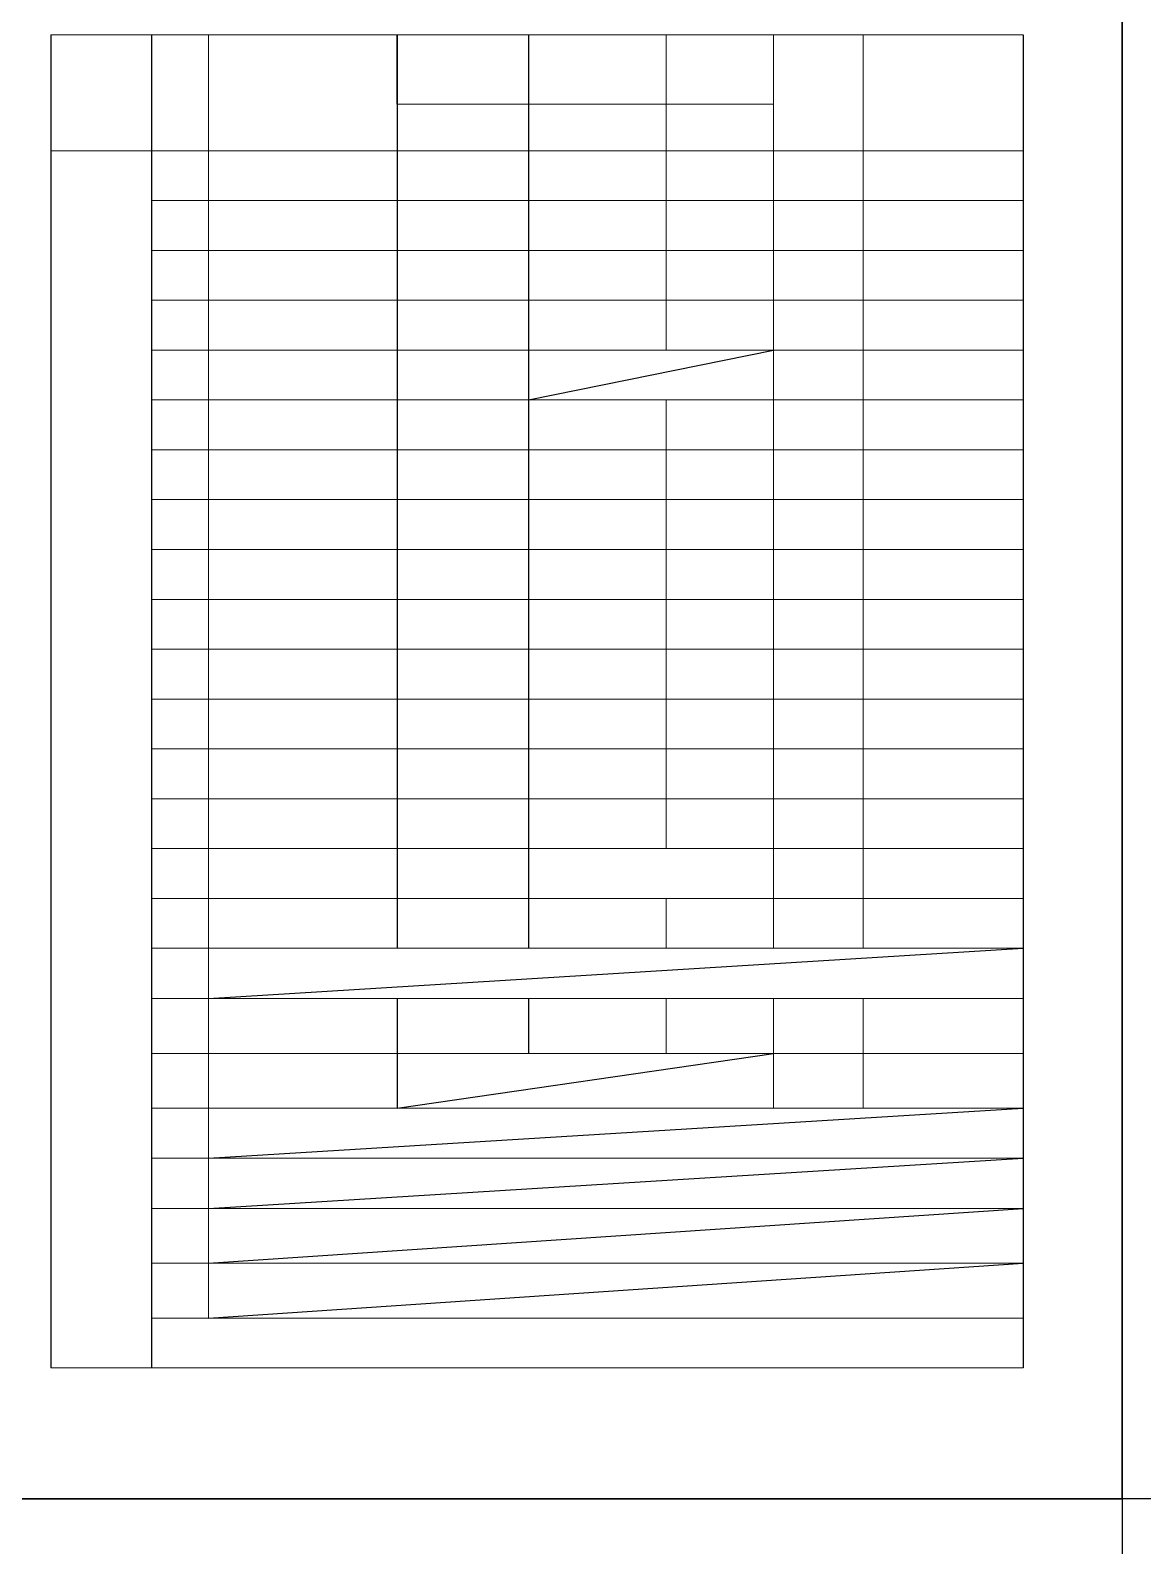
# Model space of a CAD drawing. Extents: x 102162 to 621267, y -39398 to 328893.
# Drawn here: x 314858 to 325102, y 254171 to 268129 of the extents above; entities that cross this region are included whole.
import ezdxf

# ---------------------------------------------------------------- set-up
doc = ezdxf.new("R2010")
doc.units = 0
doc.header["$LTSCALE"] = 1000
doc.header["$MEASUREMENT"] = 0
doc.layers.add('钢架', color=7, linetype='Continuous', lineweight=25)

msp = doc.modelspace()

# ---------------------------------------------------------------- linework, layer by layer
at = {"color": 1}
for p, q in [((315046.4, 268087.2), (315046.4, 255808.4)), ((315978.1, 255808.4), (315978.1, 268087.2))]:
    msp.add_line(p, q, dxfattribs=at)
for p, q in [((318237.5, 267448.4), (318237.5, 268087.2)), ((318237.5, 268087.2), (318237.5, 259674.6)), ((319445.1, 268087.2), (319445.1, 260133.6)), ((319445.1, 268087.2), (319445.1, 259674.6)), ((324001.9, 268087.2), (324001.9, 255808.4)), ((319445.1, 264724), (321703.2, 265183.1)), ((316498.2, 259211.2), (324001.9, 259674.6)), ((318237.5, 259211.2), (318237.5, 258200.5)), ((319445.1, 259211.2), (319445.1, 258705.9)), ((318237.5, 258200.5), (321703.2, 258705.9)), ((316498.2, 257741.5), (324001.9, 258200.5)), ((316498.2, 257278.1), (324001.9, 257741.5)), ((316498.2, 256772.8), (324001.9, 257278.1)), ((316498.2, 256267.4), (324001.9, 256772.8))]:
    msp.add_line(p, q)
for points in [[(295211.7, 275601.7), (324911.7, 275601.7), (324911.7, 254601.7), (295211.7, 254601.7)], [(324911.7, 275601.7), (354611.7, 275601.7), (354611.7, 254601.7), (324911.7, 254601.7)], [(295211.7, 254601.7), (324911.7, 254601.7), (324911.7, 233601.7), (295211.7, 233601.7)]]:
    msp.add_lwpolyline(points, close=True)
at = {"layer": '钢架', "lineweight": 13}
for p, q in [((315046.4, 268087.2), (324001.9, 268087.2)), ((316498.2, 268087.2), (316498.2, 256267.4)), ((320713.2, 268087.2), (320713.2, 265183.1)), ((321703.2, 268087.2), (321703.2, 259674.6)), ((322528.5, 268087.2), (322528.5, 259674.6)), ((318237.5, 267448.4), (321703.2, 267448.4)), ((315046.4, 267019.3), (324001.9, 267019.3)), ((315978.1, 266560.2), (324001.9, 266560.2)), ((315978.1, 266101.2), (324001.9, 266101.2)), ((315978.1, 265642.1), (324001.9, 265642.1)), ((315978.1, 265642.1), (324001.9, 265642.1)), ((315978.1, 265183.1), (324001.9, 265183.1)), ((315978.1, 264724), (324001.9, 264724)), ((320713.2, 264724), (320713.2, 260592.7)), ((315978.1, 264265), (324001.9, 264265)), ((315978.1, 263806), (324001.9, 263806)), ((315978.1, 263346.9), (324001.9, 263346.9)), ((315978.1, 262887.9), (324001.9, 262887.9)), ((315978.1, 262428.8), (324001.9, 262428.8)), ((315978.1, 262428.8), (324001.9, 262428.8)), ((315978.1, 262428.8), (324001.9, 262428.8)), ((315978.1, 262428.8), (324001.9, 262428.8)), ((315978.1, 261969.8), (324001.9, 261969.8)), ((315978.1, 261969.8), (324001.9, 261969.8)), ((315978.1, 261510.7), (324001.9, 261510.7)), ((315978.1, 261510.7), (324001.9, 261510.7)), ((315978.1, 261510.7), (324001.9, 261510.7)), ((315978.1, 261051.7), (324001.9, 261051.7)), ((315978.1, 261051.7), (324001.9, 261051.7)), ((315978.1, 260592.7), (324001.9, 260592.7)), ((315978.1, 260592.7), (324001.9, 260592.7)), ((315978.1, 260592.7), (324001.9, 260592.7)), ((315978.1, 260592.7), (324001.9, 260592.7)), ((315978.1, 260133.6), (324001.9, 260133.6)), ((315978.1, 260133.6), (324001.9, 260133.6)), ((315978.1, 260133.6), (324001.9, 260133.6)), ((315978.1, 260133.6), (324001.9, 260133.6)), ((320713.2, 260133.6), (320713.2, 259674.6)), ((315978.1, 259674.6), (324001.9, 259674.6)), ((315978.1, 259674.6), (324001.9, 259674.6)), ((315978.1, 259674.6), (324001.9, 259674.6)), ((315978.1, 259674.6), (324001.9, 259674.6)), ((315978.1, 259211.2), (324001.9, 259211.2)), ((320713.2, 259211.2), (320713.2, 258705.9)), ((321703.2, 259211.2), (321703.2, 258200.5)), ((322528.5, 259211.2), (322528.5, 258200.5)), ((315978.1, 258705.9), (324001.9, 258705.9)), ((315978.1, 258705.9), (324001.9, 258705.9)), ((315978.1, 258705.9), (324001.9, 258705.9)), ((315978.1, 258705.9), (324001.9, 258705.9)), ((315978.1, 258705.9), (324001.9, 258705.9)), ((315978.1, 258200.5), (324001.9, 258200.5)), ((315978.1, 257741.5), (324001.9, 257741.5)), ((315978.1, 257741.5), (324001.9, 257741.5)), ((315978.1, 257741.5), (324001.9, 257741.5)), ((315978.1, 257741.5), (324001.9, 257741.5)), ((315978.1, 257741.5), (324001.9, 257741.5)), ((315978.1, 257278.1), (324001.9, 257278.1)), ((315978.1, 256772.8), (324001.9, 256772.8)), ((315978.1, 256772.8), (324001.9, 256772.8)), ((315978.1, 256772.8), (324001.9, 256772.8)), ((315978.1, 256772.8), (324001.9, 256772.8)), ((315978.1, 256772.8), (324001.9, 256772.8)), ((315978.1, 256267.4), (324001.9, 256267.4)), ((315046.4, 255808.4), (324001.9, 255808.4)), ((315978.1, 255808.4), (324001.9, 255808.4))]:
    msp.add_line(p, q, dxfattribs=at)

doc.saveas('drawing.dxf')
